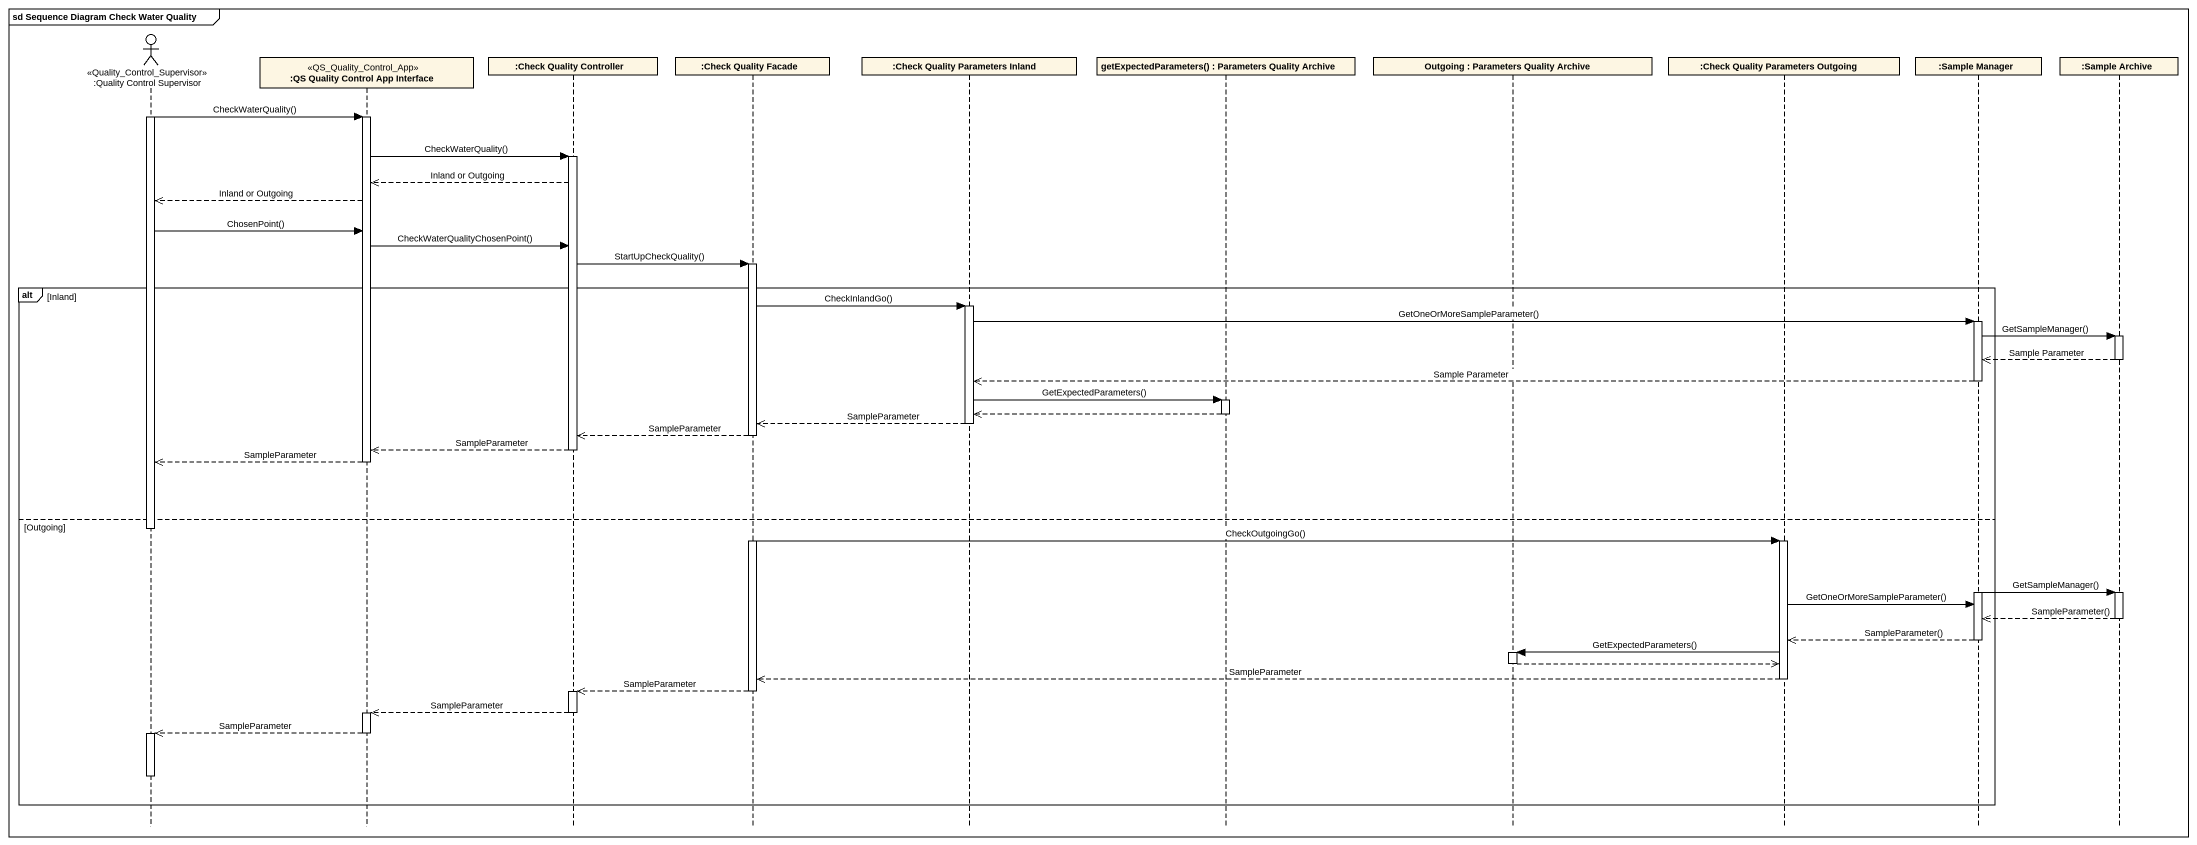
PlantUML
@startuml
mainframe sd Sequence Diagram Check Water Quality
hide footbox
actor ":Quality Control Supervisor" as Quality_Control_Supervisor <<Quality_Control_Supervisor>>
participant ":QS Quality Control App Interface" as QS_Quality_Control_App <<QS_Quality_Control_App>>
participant ":Check Quality Controller" as Check_Quality_Controller
participant ":Check Quality Facade" as Check_Quality_Facade
participant ":Check Quality Parameters Inland" as Check_Quality_Parameters
participant "getExpectedParameters() : Parameters Quality Archive" as getExpectedParameters
participant "Outgoing : Parameters Quality Archive" as Outgoing
participant ":Check Quality Parameters Outgoing" as Check_Quality_Parameters_2
participant ":Sample Manager" as Sample_Manager
participant ":Sample Archive" as Sample_Archive

activate Quality_Control_Supervisor
Quality_Control_Supervisor -> QS_Quality_Control_App : CheckWaterQuality()
activate QS_Quality_Control_App
QS_Quality_Control_App -> Check_Quality_Controller : CheckWaterQuality()
activate Check_Quality_Controller
Check_Quality_Controller -->> QS_Quality_Control_App : Inland or Outgoing
QS_Quality_Control_App -->> Quality_Control_Supervisor : Inland or Outgoing
Quality_Control_Supervisor -> QS_Quality_Control_App : ChosenPoint()
QS_Quality_Control_App -> Check_Quality_Controller : CheckWaterQualityChosenPoint()
Check_Quality_Controller -> Check_Quality_Facade : StartUpCheckQuality()
activate Check_Quality_Facade
alt Inland
  Check_Quality_Facade -> Check_Quality_Parameters : CheckInlandGo()
  activate Check_Quality_Parameters
  Check_Quality_Parameters -> Sample_Manager : GetOneOrMoreSampleParameter()
  activate Sample_Manager
  Sample_Manager -> Sample_Archive : GetSampleManager()
  activate Sample_Archive
  Sample_Archive -->> Sample_Manager : Sample Parameter
  deactivate Sample_Archive
  Sample_Manager -->> Check_Quality_Parameters : Sample Parameter
  deactivate Sample_Manager
  Check_Quality_Parameters -> getExpectedParameters : GetExpectedParameters()
  activate getExpectedParameters
  getExpectedParameters -->> Check_Quality_Parameters
  deactivate getExpectedParameters
  Check_Quality_Parameters -->> Check_Quality_Facade : SampleParameter
  deactivate Check_Quality_Parameters
  Check_Quality_Facade -->> Check_Quality_Controller : SampleParameter
  deactivate Check_Quality_Facade
  Check_Quality_Controller -->> QS_Quality_Control_App : SampleParameter
  deactivate Check_Quality_Controller
  QS_Quality_Control_App -->> Quality_Control_Supervisor : SampleParameter
  deactivate QS_Quality_Control_App
else Outgoing
  deactivate Quality_Control_Supervisor
  activate Check_Quality_Facade
  Check_Quality_Facade -> Check_Quality_Parameters_2 : CheckOutgoingGo()
  activate Check_Quality_Parameters_2
  activate Sample_Manager
  Sample_Manager -> Sample_Archive : GetSampleManager()
  activate Sample_Archive
  Check_Quality_Parameters_2 -> Sample_Manager : GetOneOrMoreSampleParameter()
  Sample_Archive -->> Sample_Manager : SampleParameter()
  deactivate Sample_Archive
  Sample_Manager -->> Check_Quality_Parameters_2 : SampleParameter()
  deactivate Sample_Manager
  Check_Quality_Parameters_2 -> Outgoing : GetExpectedParameters()
  activate Outgoing
  Outgoing -->> Check_Quality_Parameters_2
  deactivate Outgoing
  Check_Quality_Parameters_2 -->> Check_Quality_Facade : SampleParameter
  deactivate Check_Quality_Parameters_2
  Check_Quality_Facade -->> Check_Quality_Controller : SampleParameter
  deactivate Check_Quality_Facade
  activate Check_Quality_Controller
  Check_Quality_Controller -->> QS_Quality_Control_App : SampleParameter
  deactivate Check_Quality_Controller
  activate QS_Quality_Control_App
  QS_Quality_Control_App -->> Quality_Control_Supervisor : SampleParameter
  deactivate QS_Quality_Control_App
  activate Quality_Control_Supervisor
  deactivate Quality_Control_Supervisor
end
@enduml
